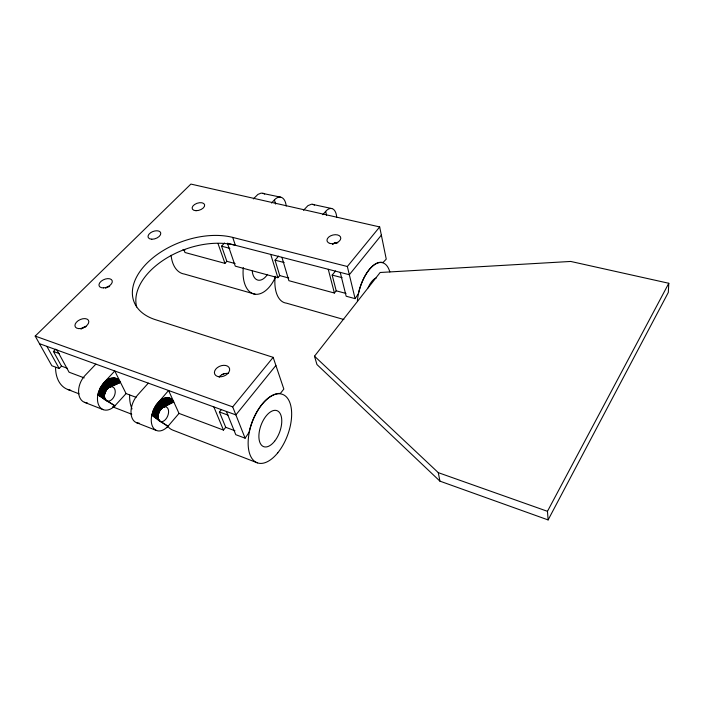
<?xml version="1.0" encoding="UTF-8"?>
<svg xmlns="http://www.w3.org/2000/svg" width="704" height="704" viewBox="0 0 704 704"><rect width="100%" height="100%" fill="white"/><g stroke="black" fill="none" stroke-linecap="round" stroke-linejoin="round"><path stroke-width="1.06" d="M104.65 381.858L104.386 396.114L104.896 398.851L106.357 400.646L114.928 405.812L126.069 393.571L136.074 397.32M104.394 395.674L105.362 381.198L104.386 396.114L103.946 382.571L114.77 370.982L126.069 393.571M151.721 415.395L167.992 426.281L166.602 427.627A17.582 10.657 -67.7 0 1 154.854 429.528A17.6 10.666 -67.7 0 1 151.562 423.412A17.582 10.657 -67.7 0 1 151.73 415.395L153.34 410.089L155.945 405.205L168.573 390.491L179.01 413.406L167.992 426.281L159.817 421.203L158.453 419.399L158.004 416.601L158.567 401.94M158.004 416.601L159.271 401.245M668.8 283.272L668.316 292.424L548.117 519.922L439.938 481.149L316.958 364.549L314.494 356.189L380.151 272.492L570.706 261.448L668.8 283.272L547.466 511.315L548.117 519.922M158.03 416.143L159.993 400.594L158.074 415.686M106.093 380.591L104.43 395.226L106.841 380.037M104.482 394.777L107.606 379.535M160.723 400.004L158.136 415.219L161.471 399.467M104.562 394.328L108.372 379.095M158.215 414.753L162.219 398.992M98.34 392.709L97.856 394.777A16.984 11.123 -66.8 0 0 97.856 402.565A17.002 11.132 -66.8 0 0 101.394 408.619A16.984 11.123 -66.8 0 0 113.52 407.088L114.928 405.812L97.856 394.777L106.102 400.462L98.076 393.738L105.855 400.25L98.34 392.709L100.338 387.702L103.946 382.571L104.394 396.546M104.658 393.87L109.138 378.708L104.773 393.413M158.321 414.286L162.967 398.578M158.444 413.811L163.724 398.235M109.912 378.391L104.914 392.964L110.686 378.127M158.585 413.345L164.472 397.945L158.752 412.878M105.072 392.515L111.452 377.934M165.22 397.725L158.928 412.412L165.95 397.566M105.248 392.066L112.209 377.802M159.122 411.963L166.681 397.478M105.442 391.635L112.957 377.731M159.342 411.523L167.385 397.461L159.57 411.083M105.653 391.204L113.687 377.731M105.882 390.79L114.409 377.793L106.128 390.386M168.08 397.505L159.817 410.67L168.749 397.61M160.072 410.265L169.4 397.786L160.345 409.869M226.371 411.453L235.77 434.685L245.106 438.187L249.031 432.423A37.594 19.439 -69.7 0 1 279.787 393.422L280.359 393.474L283.835 389.057L273.161 357.342L155.443 319.686A65.736 39.82 -19.8 0 1 145.543 264.651A65.736 39.82 -19.8 0 1 232.707 237.398L347.354 266.508L355.098 298.646L346.166 296.226L340.234 272.369M355.098 298.646L358.274 293.902A33.678 15.743 -75 0 1 383.02 262.53L386.25 259.116L379.676 226.926L190.898 184.078L35.2 336.09L51.832 365.737L59.171 368.491L61.494 366.115L67.443 368.333M179.01 413.406L223.476 430.082L225.729 427.31L219.402 411.972L221.426 409.517M281.926 257.303L288.895 280.694L334.4 293.031L336.204 290.805L332.165 275.079L335.553 270.97M275.898 365.464L235.884 414.902L39.45 343.666M381.357 235.145L349.334 274.727L227.41 243.223L235.277 266.147L277.886 277.702L279.734 275.581L275.035 260.154L278.59 256.124M170.025 398.033L160.626 409.499L170.623 398.332M245.106 438.187L232.707 406.877L273.161 357.342M347.354 266.508L379.676 226.926M322.766 214.685L325.644 211.402A15.004 7.779 -77.3 0 1 336.723 217.536M148.306 383.143L137.562 395.111A17.362 10.842 -67.4 0 0 131.023 413.169A17.362 10.842 -67.4 0 0 139.225 423.148M303.512 210.302L307.947 205.63L311.626 204.178L331.769 208.542M160.926 409.147L171.186 398.702M183.806 249.436L184.976 252.507L224.963 263.349L226.846 261.316L221.566 246.189L224.541 243.03M271.489 203.025L274.428 199.874A14.564 8.202 -77.9 0 1 286.194 206.052M95.867 364.126L85.017 375.514A16.773 11.273 -66.4 0 0 78.637 392.929A16.773 11.273 -66.4 0 0 87.296 402.846M253.361 198.906L257.893 194.418L261.166 193.09L280.782 197.19M219.71 376.314L219.102 376.966A7.858 5.342 -21.3 0 1 228.43 373.437M61.494 366.115L53.416 351.463L55.722 349.158M161.225 408.813L171.723 399.124L161.533 408.505M166.602 427.627L167.992 426.281M113.52 407.088L114.928 405.812M172.225 399.608L161.858 408.214L172.682 400.154M162.175 407.95L173.114 400.743M162.51 407.713L173.501 401.394L162.835 407.502M119.689 381.075L108.522 387.807L106.383 389.998L115.104 377.916L106.656 389.629L115.782 378.101L106.946 389.277L116.433 378.356L107.246 388.934L117.058 378.664L107.545 388.617L117.647 379.034L107.862 388.326L118.21 379.465L108.187 388.054L118.747 379.949L108.522 387.807L119.24 380.486L108.856 387.578L120.111 381.718L109.19 387.385M222.006 374.66L224.365 373.472M173.853 402.09L163.504 407.15A7.814 4.734 -67.7 0 1 167.702 408.223L168.291 409.49A7.814 4.734 -67.7 0 1 166.672 418A7.814 4.734 -67.7 0 1 160.635 421.573M332.517 244.015L335.764 242.44M109.877 387.068L120.49 382.404L109.877 387.068A7.55 4.937 -66.8 0 1 114.242 388.212L114.884 389.47A7.55 4.937 -66.8 0 1 113.388 397.707A7.55 4.937 -66.8 0 1 107.21 401.025L106.621 400.805M336.23 242.889L335.799 242.95A7.022 4.338 -14.1 0 0 332.904 243.83M221.566 246.189L229.9 248.371M275.035 260.154L284.134 262.53M332.165 275.079L342.082 277.666M183.014 249.489L184.95 250.017M226.846 261.316L235.092 263.534M279.734 275.581L288.737 278.001M336.204 290.805L345.998 293.445M262.75 193.178L263.261 193.318A14.406 8.342 -78.1 0 1 264.678 194.066M312.629 204.274L313.104 204.415A14.837 7.938 -77.5 0 1 314.45 205.163M255.209 294.246L184.439 274.067A29.269 18.533 -76.1 0 1 171.107 255.27M343.86 319.51L286.387 303.134A31.17 16.852 -75.4 0 1 275.194 276.232M160.626 421.582L160.072 421.353M314.494 356.189L438.284 472.648L547.466 511.315M35.2 336.09L232.707 406.877M53.416 351.463L59.418 353.654M219.402 411.972L228.017 415.114M225.729 427.31L234.934 430.742M84.225 377.881L69.08 372.205L56.927 350.002M67.927 389.532L79.068 393.844M112.499 406.78L131.745 414.234M257.391 462.854L173.228 430.285A34.619 20.601 -68.9 0 1 168.59 427.354M84.48 402.318L103.224 409.658M136.506 422.673L156.605 430.549M159.57 421.018L151.958 414.33L159.342 420.816L152.24 413.257L159.13 420.578L152.566 412.192L158.937 420.314L152.935 411.136M105.626 400.022L98.657 391.679L105.415 399.758L99.009 390.667M99.414 389.655L105.23 399.476M46.886 346.368L59.171 368.491M153.34 410.089L158.752 420.033M99.854 388.67L105.054 399.177M162.862 404.087L163.794 406.067M158.594 419.725L153.789 409.068L158.453 419.399L154.273 408.056M213.849 406.912L223.476 430.082M104.896 398.851L100.338 387.702L104.764 398.508L100.857 386.76M217.985 243.496L224.963 263.349M232.707 237.398L235.365 245.274A65.252 39.926 -19.9 0 0 165.546 258.773A65.252 39.926 -19.9 0 0 136.664 306.97M270.732 254.417L277.886 277.702M154.801 407.079L158.321 419.047M274.428 199.874L275.651 204.09M101.42 385.854L104.65 398.147M328.249 269.271L334.4 293.031M325.644 211.402L326.621 215.345M155.355 406.129L158.224 418.678M102.01 384.974L104.553 397.769M438.284 472.648L439.938 481.149M155.945 405.205L158.136 418.29M102.626 384.138L104.474 397.373M156.561 404.325L158.074 417.886M103.277 383.328L104.421 396.968M157.203 403.489L158.03 417.472M157.872 402.688L158.004 417.041M357.377 300.652A32.674 15.286 -75 0 1 372.46 266.218A32.674 15.286 -75 0 1 389.84 271.973M332.649 243.954A6.996 4.321 -14.1 0 1 337.85 242.827M368.095 287.874A17.195 8.034 -75 0 1 376.297 277.939M275.607 276.804A30.589 17.406 -75.6 0 1 253.686 293.938A30.589 17.406 -75.6 0 1 243.32 267.599M267.45 274.402A16.095 9.152 -75.6 0 1 252.243 271.137M81.013 329.226A7.304 4.382 -24.5 0 1 81.33 328.944M82.025 328.407A7.304 4.382 -24.5 0 1 86.117 326.55M70.77 390.262A32.305 22.343 -67.4 0 1 55.563 367.382M132.035 408.954A33.906 21.182 -68.5 0 1 129.615 395.155M82.086 328.363A7.304 4.382 -24.5 0 1 85.466 326.726M105.565 288.279A6.978 4.092 -22.8 0 1 106.313 287.804M107.114 287.382A6.978 4.092 -22.8 0 1 109.666 286.502M277.798 452.786A36.476 18.876 -69.7 0 0 283.483 394.786A36.476 18.876 -69.7 0 0 248.389 438.205A36.476 18.876 -69.7 0 0 277.798 452.786M274.648 441.179A19.193 9.926 -69.7 0 0 277.341 410.802A19.193 9.926 -69.7 0 0 258.993 433.972A19.193 9.926 -69.7 0 0 274.648 441.179M196.02 210.698A6.521 3.652 -18.4 0 0 204.626 204.794A6.521 3.652 -18.4 0 0 194.542 204.538A6.521 3.652 -18.4 0 0 196.02 210.698M330.273 243.514A7.049 4.312 -14.1 0 0 340.798 238.26A7.049 4.312 -14.1 0 0 330.581 235.858A7.049 4.312 -14.1 0 0 330.273 243.514M219.278 376.781A7.92 5.342 -21.2 0 0 229.583 368.72A7.92 5.342 -21.2 0 0 217.246 367.699A7.92 5.342 -21.2 0 0 219.278 376.781M78.716 328.61A7.357 4.374 -24.4 0 0 88.818 321.49A7.357 4.374 -24.4 0 0 78.118 320.742A7.357 4.374 -24.4 0 0 78.716 328.61M151.774 239.228A6.688 3.784 -20.2 0 0 160.767 233.068A6.688 3.784 -20.2 0 0 150.63 232.707A6.688 3.784 -20.2 0 0 151.774 239.228M103.506 287.874A7.031 4.074 -22.7 0 0 112.182 280.694A7.031 4.074 -22.7 0 0 101.235 281.178A7.031 4.074 -22.7 0 0 103.506 287.874"/></g></svg>
